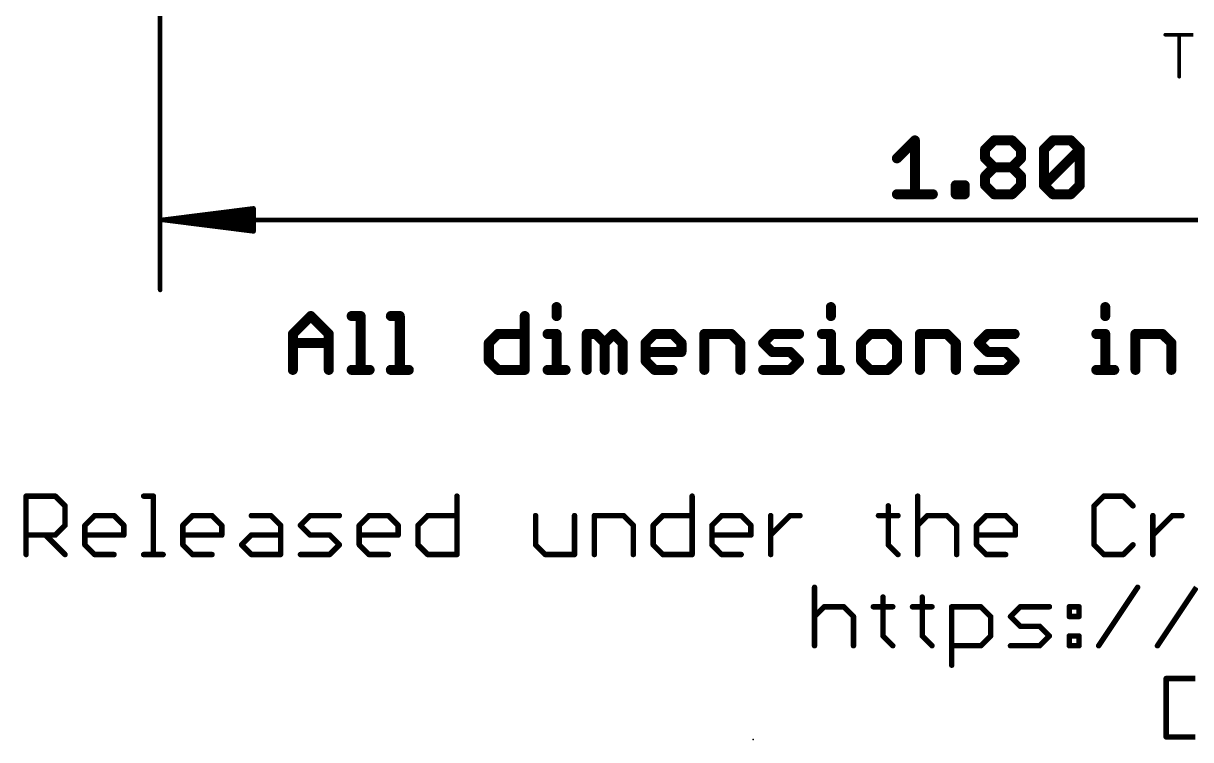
# Model space of a CAD drawing. Extents: x -8 to 103, y -21 to 29.
# Drawn here: x -3.81 to 28.7, y -20.32 to -0.37 of the extents above; entities that cross this region are included whole.
import ezdxf

# ---------------------------------------------------------------- set-up
doc = ezdxf.new("R2010")
doc.units = 0
for name, color, linetype in [('23', 53, 'CONTINUOUS'), ('27', 253, 'CONTINUOUS'), ('47', 253, 'CONTINUOUS'), ('51', 53, 'CONTINUOUS')]:
    doc.layers.add(name, color=color, linetype=linetype)

msp = doc.modelspace()

# ---------------------------------------------------------------- linework, layer by layer
at = {"layer": '23'}
msp.add_point((16.51, -20.32), dxfattribs=at)
at = {"layer": '27', "const_width": 0.1016}
for points in [[(27.9908, -0.6848), (28.7704, -0.6848)], [(28.3806, -1.8542), (28.3806, -0.6848)]]:
    msp.add_lwpolyline(points, dxfattribs=at)
at = {"layer": '27', "const_width": 0.0508}
for points in [[(27.9908, -0.6594, 1), (27.9908, -0.7102)], [(28.406, -0.6848, 1), (28.3552, -0.6848)], [(28.3552, -1.8542, 1), (28.406, -1.8542)]]:
    msp.add_lwpolyline(points, format="xyb", dxfattribs=at)
at = {"layer": '47'}
for points, const_width in [([(0, 0), (0, -7.792)], 0.13), ([(20.5183, -4.1279), (21.0183, -3.6279)], 0.2794), ([(21.0183, -3.6279), (21.0183, -5.1278)], 0.2794), ([(22.974, -3.8779), (23.224, -3.6279)], 0.2794), ([(23.224, -3.6279), (23.724, -3.6279)], 0.2794), ([(23.724, -3.6279), (23.974, -3.8779)], 0.2794), ([(24.6112, -3.8779), (24.8612, -3.6279)], 0.2794), ([(24.8612, -3.6279), (25.3611, -3.6279)], 0.2794), ([(25.3611, -3.6279), (25.6111, -3.8779)], 0.2794), ([(22.974, -4.1279), (22.974, -3.8779)], 0.2794), ([(23.974, -3.8779), (23.974, -4.1279)], 0.2794), ([(24.6112, -4.8778), (24.6112, -3.8779)], 0.2794), ([(24.6112, -4.8778), (25.6111, -3.8779)], 0.2794), ([(25.6111, -3.8779), (25.6111, -4.8778)], 0.2794), ([(23.224, -4.3779), (22.974, -4.1279)], 0.2794), ([(23.974, -4.1279), (23.724, -4.3779)], 0.2794), ([(22.974, -4.6278), (23.224, -4.3779)], 0.2794), ([(22.974, -4.8778), (22.974, -4.6278)], 0.2794), ([(23.224, -4.3779), (23.724, -4.3779)], 0.2794), ([(23.724, -4.3779), (23.974, -4.6278)], 0.2794), ([(23.974, -4.6278), (23.974, -4.8778)], 0.2794), ([(22.1555, -5.1278), (22.1555, -4.8778)], 0.2794), ([(22.1555, -4.8778), (22.4054, -4.8778)], 0.2794), ([(22.4054, -4.8778), (22.4054, -5.1278)], 0.2794), ([(23.224, -5.1278), (22.974, -4.8778)], 0.2794), ([(23.974, -4.8778), (23.724, -5.1278)], 0.2794), ([(24.8612, -5.1278), (24.6112, -4.8778)], 0.2794), ([(25.6111, -4.8778), (25.3611, -5.1278)], 0.2794), ([(20.5183, -5.1278), (21.5182, -5.1278)], 0.2794), ([(22.4054, -5.1278), (22.1555, -5.1278)], 0.2794), ([(23.724, -5.1278), (23.224, -5.1278)], 0.2794), ([(25.3611, -5.1278), (24.8612, -5.1278)], 0.2794), ([(0.065, -5.842), (2.6, -5.5228)], 0.13), ([(0.065, -5.842), (2.6, -5.582)], 0.13), ([(2.6, -5.5228), (2.6, -6.1612)], 0.13), ([(0.065, -5.842), (2.6, -5.712)], 0.13), ([(0.065, -5.842), (45.655, -5.842)], 0.13), ([(2.6, -6.1612), (0.065, -5.842)], 0.13), ([(2.6, -5.972), (0.065, -5.842)], 0.13), ([(2.6, -6.102), (0.065, -5.842)], 0.13), ([(3.6957, -9.0204), (4.1957, -8.5204)], 0.2794), ([(4.1957, -8.5204), (4.6956, -9.0204)], 0.2794), ([(5.3329, -8.5204), (5.5828, -8.5204)], 0.2794), ([(5.5828, -8.5204), (5.5828, -10.0203)], 0.2794), ([(6.4243, -8.5204), (6.6743, -8.5204)], 0.2794), ([(6.6743, -8.5204), (6.6743, -10.0203)], 0.2794), ([(10.1528, -8.5204), (10.1528, -10.0203)], 0.2794), ([(11.04, -8.2704), (11.04, -8.5204)], 0.2794), ([(18.6801, -8.2704), (18.6801, -8.5204)], 0.2794), ([(26.3201, -8.2704), (26.3201, -8.5204)], 0.2794), ([(3.6957, -10.0203), (3.6957, -9.0204)], 0.2794), ([(4.6956, -9.0204), (4.6956, -10.0203)], 0.2794), ([(9.1529, -9.2704), (9.4029, -9.0204)], 0.2794), ([(9.4029, -9.0204), (10.1528, -9.0204)], 0.2794), ([(10.79, -9.0204), (11.04, -9.0204)], 0.2794), ([(11.04, -9.0204), (11.04, -10.0203)], 0.2794), ([(11.8815, -10.0203), (11.8815, -9.0204)], 0.2794), ([(11.8815, -9.0204), (12.1315, -9.0204)], 0.2794), ([(12.1315, -9.0204), (12.3814, -9.2704)], 0.2794), ([(12.3814, -9.2704), (12.6314, -9.0204)], 0.2794), ([(12.6314, -9.0204), (12.8814, -9.2704)], 0.2794), ([(13.5186, -9.2704), (13.7686, -9.0204)], 0.2794), ([(13.7686, -9.0204), (14.2686, -9.0204)], 0.2794), ([(14.2686, -9.0204), (14.5186, -9.2704)], 0.2794), ([(15.1558, -10.0203), (15.1558, -9.0204)], 0.2794), ([(15.1558, -9.0204), (15.9057, -9.0204)], 0.2794), ([(15.9057, -9.0204), (16.1557, -9.2704)], 0.2794), ([(16.793, -9.2704), (17.0429, -9.0204)], 0.2794), ([(17.0429, -9.0204), (17.7929, -9.0204)], 0.2794), ([(18.4301, -9.0204), (18.6801, -9.0204)], 0.2794), ([(18.6801, -9.0204), (18.6801, -10.0203)], 0.2794), ([(19.7715, -9.0204), (19.5215, -9.2704)], 0.2794), ([(20.2715, -9.0204), (19.7715, -9.0204)], 0.2794), ([(20.5215, -9.2704), (20.2715, -9.0204)], 0.2794), ([(21.1587, -10.0203), (21.1587, -9.0204)], 0.2794), ([(21.1587, -9.0204), (21.9086, -9.0204)], 0.2794), ([(21.9086, -9.0204), (22.1586, -9.2704)], 0.2794), ([(22.7959, -9.2704), (23.0458, -9.0204)], 0.2794), ([(23.0458, -9.0204), (23.7958, -9.0204)], 0.2794), ([(26.0702, -9.0204), (26.3201, -9.0204)], 0.2794), ([(26.3201, -9.0204), (26.3201, -10.0203)], 0.2794), ([(27.1616, -10.0203), (27.1616, -9.0204)], 0.2794), ([(27.1616, -9.0204), (27.9115, -9.0204)], 0.2794), ([(27.9115, -9.0204), (28.1615, -9.2704)], 0.2794), ([(3.6957, -9.2704), (4.6956, -9.2704)], 0.2794), ([(9.1529, -9.7703), (9.1529, -9.2704)], 0.2794), ([(12.3814, -9.2704), (12.3814, -10.0203)], 0.2794), ([(12.8814, -9.2704), (12.8814, -10.0203)], 0.2794), ([(13.5186, -9.7703), (13.5186, -9.2704)], 0.2794), ([(14.5186, -9.5203), (13.5186, -9.5203)], 0.2794), ([(14.5186, -9.2704), (14.5186, -9.5203)], 0.2794), ([(16.1557, -9.2704), (16.1557, -10.0203)], 0.2794), ([(17.0429, -9.5203), (16.793, -9.2704)], 0.2794), ([(17.5429, -9.5203), (17.0429, -9.5203)], 0.2794), ([(17.7929, -9.7703), (17.5429, -9.5203)], 0.2794), ([(19.5215, -9.2704), (19.5215, -9.7703)], 0.2794), ([(20.5215, -9.7703), (20.5215, -9.2704)], 0.2794), ([(22.1586, -9.2704), (22.1586, -10.0203)], 0.2794), ([(23.0458, -9.5203), (22.7959, -9.2704)], 0.2794), ([(23.5458, -9.5203), (23.0458, -9.5203)], 0.2794), ([(23.7958, -9.7703), (23.5458, -9.5203)], 0.2794), ([(28.1615, -9.2704), (28.1615, -10.0203)], 0.2794), ([(9.4029, -10.0203), (9.1529, -9.7703)], 0.2794), ([(13.7686, -10.0203), (13.5186, -9.7703)], 0.2794), ([(17.5429, -10.0203), (17.7929, -9.7703)], 0.2794), ([(19.5215, -9.7703), (19.7715, -10.0203)], 0.2794), ([(20.2715, -10.0203), (20.5215, -9.7703)], 0.2794), ([(23.5458, -10.0203), (23.7958, -9.7703)], 0.2794), ([(5.3329, -10.0203), (5.8328, -10.0203)], 0.2794), ([(6.4243, -10.0203), (6.9243, -10.0203)], 0.2794), ([(10.1528, -10.0203), (9.4029, -10.0203)], 0.2794), ([(10.79, -10.0203), (11.29, -10.0203)], 0.2794), ([(14.2686, -10.0203), (13.7686, -10.0203)], 0.2794), ([(16.793, -10.0203), (17.5429, -10.0203)], 0.2794), ([(18.4301, -10.0203), (18.9301, -10.0203)], 0.2794), ([(19.7715, -10.0203), (20.2715, -10.0203)], 0.2794), ([(22.7959, -10.0203), (23.5458, -10.0203)], 0.2794), ([(26.0702, -10.0203), (26.5701, -10.0203)], 0.2794)]:
    msp.add_lwpolyline(points, dxfattribs=dict(at, const_width=const_width))
for points, const_width in [([(21.0881, -3.6279, 1), (20.9484, -3.6279)], 0.1397), ([(21.0677, -3.6773, 1), (20.9689, -3.5785)], 0.1397), ([(23.224, -3.5581, 1), (23.224, -3.6978)], 0.1397), ([(23.2734, -3.6773, 1), (23.1746, -3.5785)], 0.1397), ([(23.7734, -3.5785, 1), (23.6746, -3.6773)], 0.1397), ([(23.724, -3.6978, 1), (23.724, -3.5581)], 0.1397), ([(24.8612, -3.5581, 1), (24.8612, -3.6978)], 0.1397), ([(24.9106, -3.6773, 1), (24.8118, -3.5785)], 0.1397), ([(25.4105, -3.5785, 1), (25.3117, -3.6773)], 0.1397), ([(25.3611, -3.6978, 1), (25.3611, -3.5581)], 0.1397), ([(23.0439, -3.8779, 1), (22.9042, -3.8779)], 0.1397), ([(22.9247, -3.8285, 1), (23.0234, -3.9273)], 0.1397), ([(24.0438, -3.8779, 1), (23.9041, -3.8779)], 0.1397), ([(23.9246, -3.9273, 1), (24.0234, -3.8285)], 0.1397), ([(24.5618, -3.8285, 1), (24.6606, -3.9273)], 0.1397), ([(24.681, -3.8779, 1), (24.5414, -3.8779)], 0.1397), ([(25.681, -3.8779, 1), (25.5413, -3.8779)], 0.1397), ([(25.6605, -3.9273, 1), (25.5617, -3.8285)], 0.1397), ([(25.5617, -3.9273, 1), (25.6605, -3.8285)], 0.1397), ([(20.4689, -4.0785, 1), (20.5677, -4.1773)], 0.1397), ([(22.9042, -4.1279, 1), (23.0439, -4.1279)], 0.1397), ([(23.0234, -4.0785, 1), (22.9247, -4.1773)], 0.1397), ([(23.9041, -4.1279, 1), (24.0438, -4.1279)], 0.1397), ([(24.0234, -4.1773, 1), (23.9246, -4.0785)], 0.1397), ([(23.0439, -4.6278, 1), (22.9042, -4.6278)], 0.1397), ([(22.9247, -4.5784, 1), (23.0234, -4.6772)], 0.1397), ([(23.224, -4.308, 1), (23.224, -4.4477)], 0.1397), ([(23.2734, -4.4273, 1), (23.1746, -4.3285)], 0.1397), ([(23.1746, -4.4273, 1), (23.2734, -4.3285)], 0.1397), ([(23.7734, -4.3285, 1), (23.6746, -4.4273)], 0.1397), ([(23.6746, -4.3285, 1), (23.7734, -4.4273)], 0.1397), ([(23.724, -4.4477, 1), (23.724, -4.308)], 0.1397), ([(24.0438, -4.6278, 1), (23.9041, -4.6278)], 0.1397), ([(23.9246, -4.6772, 1), (24.0234, -4.5784)], 0.1397), ([(22.2253, -4.8778, 1), (22.0856, -4.8778)], 0.1397), ([(22.1555, -4.808, 1), (22.1555, -4.9477)], 0.1397), ([(22.4753, -4.8778, 1), (22.3356, -4.8778)], 0.1397), ([(22.4054, -4.9477, 1), (22.4054, -4.808)], 0.1397), ([(22.9042, -4.8778, 1), (23.0439, -4.8778)], 0.1397), ([(23.0234, -4.8284, 1), (22.9247, -4.9272)], 0.1397), ([(23.9041, -4.8778, 1), (24.0438, -4.8778)], 0.1397), ([(24.0234, -4.9272, 1), (23.9246, -4.8284)], 0.1397), ([(24.6606, -4.8284, 1), (24.5618, -4.9272)], 0.1397), ([(24.5618, -4.8284, 1), (24.6606, -4.9272)], 0.1397), ([(24.5414, -4.8778, 1), (24.681, -4.8778)], 0.1397), ([(25.5413, -4.8778, 1), (25.681, -4.8778)], 0.1397), ([(25.6605, -4.9272, 1), (25.5617, -4.8284)], 0.1397), ([(20.5183, -5.058, 1), (20.5183, -5.1977)], 0.1397), ([(20.9484, -5.1278, 1), (21.0881, -5.1278)], 0.1397), ([(21.5182, -5.1977, 1), (21.5182, -5.058)], 0.1397), ([(22.1555, -5.058, 1), (22.1555, -5.1977)], 0.1397), ([(22.0856, -5.1278, 1), (22.2253, -5.1278)], 0.1397), ([(22.3356, -5.1278, 1), (22.4753, -5.1278)], 0.1397), ([(22.4054, -5.1977, 1), (22.4054, -5.058)], 0.1397), ([(23.224, -5.058, 1), (23.224, -5.1977)], 0.1397), ([(23.1746, -5.1772, 1), (23.2734, -5.0784)], 0.1397), ([(23.6746, -5.0784, 1), (23.7734, -5.1772)], 0.1397), ([(23.724, -5.1977, 1), (23.724, -5.058)], 0.1397), ([(24.8612, -5.058, 1), (24.8612, -5.1977)], 0.1397), ([(24.8118, -5.1772, 1), (24.9106, -5.0784)], 0.1397), ([(25.3117, -5.0784, 1), (25.4105, -5.1772)], 0.1397), ([(25.3611, -5.1977, 1), (25.3611, -5.058)], 0.1397), ([(2.6325, -5.5228, 1), (2.5675, -5.5228)], 0.065), ([(2.6041, -5.555, 1), (2.5959, -5.4905)], 0.065), ([(2.6033, -5.6143, 1), (2.5967, -5.5497)], 0.065), ([(0.065, -5.8095, 1), (0.065, -5.8745)], 0.065), ([(0.0691, -5.8098, 1), (0.0609, -5.8742)], 0.065), ([(0.0633, -5.8095, 1), (0.0667, -5.8745)], 0.065), ([(0.0667, -5.8095, 1), (0.0633, -5.8745)], 0.065), ([(0.0683, -5.8097, 1), (0.0617, -5.8743)], 0.065), ([(0.0617, -5.8097, 1), (0.0683, -5.8743)], 0.065), ([(0.0609, -5.8098, 1), (0.0691, -5.8742)], 0.065), ([(2.6017, -5.7445, 1), (2.5983, -5.6795)], 0.065), ([(2.5675, -6.1612, 1), (2.6325, -6.1612)], 0.065), ([(2.5959, -6.1935, 1), (2.6041, -6.129)], 0.065), ([(2.5967, -6.1343, 1), (2.6033, -6.0697)], 0.065), ([(2.5983, -6.0045, 1), (2.6017, -5.9395)], 0.065), ([(-0.0325, -7.792, 1), (0.0325, -7.792)], 0.065), ([(4.2451, -8.471, 1), (4.1463, -8.5698)], 0.1397), ([(4.2451, -8.5698, 1), (4.1463, -8.471)], 0.1397), ([(5.3329, -8.4506, 1), (5.3329, -8.5903)], 0.1397), ([(5.6527, -8.5204, 1), (5.513, -8.5204)], 0.1397), ([(5.5828, -8.5903, 1), (5.5828, -8.4506)], 0.1397), ([(6.4243, -8.4506, 1), (6.4243, -8.5903)], 0.1397), ([(6.7441, -8.5204, 1), (6.6044, -8.5204)], 0.1397), ([(6.6743, -8.5903, 1), (6.6743, -8.4506)], 0.1397), ([(10.2227, -8.5204, 1), (10.083, -8.5204)], 0.1397), ([(11.1099, -8.2704, 1), (10.9702, -8.2704)], 0.1397), ([(10.9702, -8.5204, 1), (11.1099, -8.5204)], 0.1397), ([(18.7499, -8.2704, 1), (18.6102, -8.2704)], 0.1397), ([(18.6102, -8.5204, 1), (18.7499, -8.5204)], 0.1397), ([(26.39, -8.2704, 1), (26.2503, -8.2704)], 0.1397), ([(26.2503, -8.5204, 1), (26.39, -8.5204)], 0.1397), ([(3.7656, -9.0204, 1), (3.6258, -9.0204)], 0.1397), ([(3.6463, -8.971, 1), (3.7451, -9.0698)], 0.1397), ([(4.7655, -9.0204, 1), (4.6258, -9.0204)], 0.1397), ([(4.6462, -9.0698, 1), (4.745, -8.971)], 0.1397), ([(9.4029, -8.9505, 1), (9.4029, -9.0902)], 0.1397), ([(9.4523, -9.0698, 1), (9.3535, -8.971)], 0.1397), ([(10.1528, -9.0902, 1), (10.1528, -8.9505)], 0.1397), ([(10.79, -8.9505, 1), (10.79, -9.0902)], 0.1397), ([(11.1099, -9.0204, 1), (10.9702, -9.0204)], 0.1397), ([(11.04, -9.0902, 1), (11.04, -8.9505)], 0.1397), ([(11.9513, -9.0204, 1), (11.8116, -9.0204)], 0.1397), ([(11.8815, -8.9505, 1), (11.8815, -9.0902)], 0.1397), ([(12.1809, -8.971, 1), (12.0821, -9.0698)], 0.1397), ([(12.1315, -9.0902, 1), (12.1315, -8.9505)], 0.1397), ([(12.6808, -8.971, 1), (12.582, -9.0698)], 0.1397), ([(12.6808, -9.0698, 1), (12.582, -8.971)], 0.1397), ([(13.7686, -8.9505, 1), (13.7686, -9.0902)], 0.1397), ([(13.818, -9.0698, 1), (13.7192, -8.971)], 0.1397), ([(14.318, -8.971, 1), (14.2192, -9.0698)], 0.1397), ([(14.2686, -9.0902, 1), (14.2686, -8.9505)], 0.1397), ([(15.2256, -9.0204, 1), (15.0859, -9.0204)], 0.1397), ([(15.1558, -8.9505, 1), (15.1558, -9.0902)], 0.1397), ([(15.9551, -8.971, 1), (15.8563, -9.0698)], 0.1397), ([(15.9057, -9.0902, 1), (15.9057, -8.9505)], 0.1397), ([(17.0429, -8.9505, 1), (17.0429, -9.0902)], 0.1397), ([(17.0923, -9.0698, 1), (16.9935, -8.971)], 0.1397), ([(17.7929, -9.0902, 1), (17.7929, -8.9505)], 0.1397), ([(18.4301, -8.9505, 1), (18.4301, -9.0902)], 0.1397), ([(18.7499, -9.0204, 1), (18.6102, -9.0204)], 0.1397), ([(18.6801, -9.0902, 1), (18.6801, -8.9505)], 0.1397), ([(19.7715, -8.9505, 1), (19.7715, -9.0902)], 0.1397), ([(19.8209, -9.0698, 1), (19.7221, -8.971)], 0.1397), ([(20.3209, -8.971, 1), (20.2221, -9.0698)], 0.1397), ([(20.2715, -9.0902, 1), (20.2715, -8.9505)], 0.1397), ([(21.1587, -8.9505, 1), (21.1587, -9.0902)], 0.1397), ([(21.2285, -9.0204, 1), (21.0889, -9.0204)], 0.1397), ([(21.958, -8.971, 1), (21.8592, -9.0698)], 0.1397), ([(21.9086, -9.0902, 1), (21.9086, -8.9505)], 0.1397), ([(23.0458, -8.9505, 1), (23.0458, -9.0902)], 0.1397), ([(23.0952, -9.0698, 1), (22.9964, -8.971)], 0.1397), ([(23.7958, -9.0902, 1), (23.7958, -8.9505)], 0.1397), ([(26.0702, -8.9505, 1), (26.0702, -9.0902)], 0.1397), ([(26.39, -9.0204, 1), (26.2503, -9.0204)], 0.1397), ([(26.3201, -9.0902, 1), (26.3201, -8.9505)], 0.1397), ([(27.1616, -8.9505, 1), (27.1616, -9.0902)], 0.1397), ([(27.2315, -9.0204, 1), (27.0918, -9.0204)], 0.1397), ([(27.9609, -8.971, 1), (27.8622, -9.0698)], 0.1397), ([(27.9115, -9.0902, 1), (27.9115, -8.9505)], 0.1397), ([(3.6957, -9.2005, 1), (3.6957, -9.3402)], 0.1397), ([(4.6956, -9.3402, 1), (4.6956, -9.2005)], 0.1397), ([(9.2227, -9.2704, 1), (9.083, -9.2704)], 0.1397), ([(9.1035, -9.221, 1), (9.2023, -9.3198)], 0.1397), ([(12.332, -9.221, 1), (12.4308, -9.3198)], 0.1397), ([(12.4513, -9.2704, 1), (12.3116, -9.2704)], 0.1397), ([(12.332, -9.3198, 1), (12.4308, -9.221)], 0.1397), ([(12.9513, -9.2704, 1), (12.8116, -9.2704)], 0.1397), ([(12.832, -9.3198, 1), (12.9308, -9.221)], 0.1397), ([(13.4692, -9.221, 1), (13.568, -9.3198)], 0.1397), ([(13.5186, -9.4505, 1), (13.5186, -9.5902)], 0.1397), ([(13.5885, -9.2704, 1), (13.4488, -9.2704)], 0.1397), ([(14.5884, -9.2704, 1), (14.4487, -9.2704)], 0.1397), ([(14.4692, -9.3198, 1), (14.5679, -9.221)], 0.1397), ([(14.5186, -9.5902, 1), (14.5186, -9.4505)], 0.1397), ([(16.2256, -9.2704, 1), (16.0859, -9.2704)], 0.1397), ([(16.1063, -9.3198, 1), (16.2051, -9.221)], 0.1397), ([(16.8423, -9.221, 1), (16.7436, -9.3198)], 0.1397), ([(16.7436, -9.221, 1), (16.8423, -9.3198)], 0.1397), ([(17.0429, -9.4505, 1), (17.0429, -9.5902)], 0.1397), ([(16.9935, -9.5697, 1), (17.0923, -9.4709)], 0.1397), ([(17.5923, -9.4709, 1), (17.4935, -9.5697)], 0.1397), ([(17.5429, -9.5902, 1), (17.5429, -9.4505)], 0.1397), ([(19.5914, -9.2704, 1), (19.4517, -9.2704)], 0.1397), ([(19.4722, -9.221, 1), (19.5709, -9.3198)], 0.1397), ([(20.5913, -9.2704, 1), (20.4516, -9.2704)], 0.1397), ([(20.4721, -9.3198, 1), (20.5709, -9.221)], 0.1397), ([(22.2285, -9.2704, 1), (22.0888, -9.2704)], 0.1397), ([(22.1092, -9.3198, 1), (22.208, -9.221)], 0.1397), ([(22.8452, -9.221, 1), (22.7465, -9.3198)], 0.1397), ([(22.7465, -9.221, 1), (22.8452, -9.3198)], 0.1397), ([(23.0458, -9.4505, 1), (23.0458, -9.5902)], 0.1397), ([(22.9964, -9.5697, 1), (23.0952, -9.4709)], 0.1397), ([(23.5952, -9.4709, 1), (23.4964, -9.5697)], 0.1397), ([(23.5458, -9.5902, 1), (23.5458, -9.4505)], 0.1397), ([(28.2314, -9.2704, 1), (28.0917, -9.2704)], 0.1397), ([(28.1121, -9.3198, 1), (28.2109, -9.221)], 0.1397), ([(9.2023, -9.7209, 1), (9.1035, -9.8197)], 0.1397), ([(9.083, -9.7703, 1), (9.2227, -9.7703)], 0.1397), ([(13.568, -9.7209, 1), (13.4692, -9.8197)], 0.1397), ([(13.4488, -9.7703, 1), (13.5885, -9.7703)], 0.1397), ([(14.4487, -9.5203, 1), (14.5884, -9.5203)], 0.1397), ([(17.8423, -9.8197, 1), (17.7435, -9.7209)], 0.1397), ([(17.7435, -9.8197, 1), (17.8423, -9.7209)], 0.1397), ([(19.4517, -9.7703, 1), (19.5914, -9.7703)], 0.1397), ([(19.5709, -9.7209, 1), (19.4722, -9.8197)], 0.1397), ([(20.4516, -9.7703, 1), (20.5913, -9.7703)], 0.1397), ([(20.5709, -9.8197, 1), (20.4721, -9.7209)], 0.1397), ([(23.8452, -9.8197, 1), (23.7464, -9.7209)], 0.1397), ([(23.7464, -9.8197, 1), (23.8452, -9.7209)], 0.1397), ([(3.6258, -10.0203, 1), (3.7656, -10.0203)], 0.1397), ([(4.6258, -10.0203, 1), (4.7655, -10.0203)], 0.1397), ([(5.3329, -9.9505, 1), (5.3329, -10.0902)], 0.1397), ([(5.513, -10.0203, 1), (5.6527, -10.0203)], 0.1397), ([(5.8328, -10.0902, 1), (5.8328, -9.9505)], 0.1397), ([(6.4243, -9.9505, 1), (6.4243, -10.0902)], 0.1397), ([(6.6044, -10.0203, 1), (6.7441, -10.0203)], 0.1397), ([(6.9243, -10.0902, 1), (6.9243, -9.9505)], 0.1397), ([(9.4029, -9.9505, 1), (9.4029, -10.0902)], 0.1397), ([(9.3535, -10.0697, 1), (9.4523, -9.9709)], 0.1397), ([(10.083, -10.0203, 1), (10.2227, -10.0203)], 0.1397), ([(10.1528, -10.0902, 1), (10.1528, -9.9505)], 0.1397), ([(10.79, -9.9505, 1), (10.79, -10.0902)], 0.1397), ([(10.9702, -10.0203, 1), (11.1099, -10.0203)], 0.1397), ([(11.29, -10.0902, 1), (11.29, -9.9505)], 0.1397), ([(11.8116, -10.0203, 1), (11.9513, -10.0203)], 0.1397), ([(12.3116, -10.0203, 1), (12.4513, -10.0203)], 0.1397), ([(12.8116, -10.0203, 1), (12.9513, -10.0203)], 0.1397), ([(13.7686, -9.9505, 1), (13.7686, -10.0902)], 0.1397), ([(13.7192, -10.0697, 1), (13.818, -9.9709)], 0.1397), ([(14.2686, -10.0902, 1), (14.2686, -9.9505)], 0.1397), ([(15.0859, -10.0203, 1), (15.2256, -10.0203)], 0.1397), ([(16.0859, -10.0203, 1), (16.2256, -10.0203)], 0.1397), ([(16.793, -9.9505, 1), (16.793, -10.0902)], 0.1397), ([(17.4935, -9.9709, 1), (17.5923, -10.0697)], 0.1397), ([(17.5429, -10.0902, 1), (17.5429, -9.9505)], 0.1397), ([(18.4301, -9.9505, 1), (18.4301, -10.0902)], 0.1397), ([(18.6102, -10.0203, 1), (18.7499, -10.0203)], 0.1397), ([(18.9301, -10.0902, 1), (18.9301, -9.9505)], 0.1397), ([(19.7715, -9.9505, 1), (19.7715, -10.0902)], 0.1397), ([(19.7221, -10.0697, 1), (19.8209, -9.9709)], 0.1397), ([(20.2221, -9.9709, 1), (20.3209, -10.0697)], 0.1397), ([(20.2715, -10.0902, 1), (20.2715, -9.9505)], 0.1397), ([(21.0889, -10.0203, 1), (21.2285, -10.0203)], 0.1397), ([(22.0888, -10.0203, 1), (22.2285, -10.0203)], 0.1397), ([(22.7959, -9.9505, 1), (22.7959, -10.0902)], 0.1397), ([(23.4964, -9.9709, 1), (23.5952, -10.0697)], 0.1397), ([(23.5458, -10.0902, 1), (23.5458, -9.9505)], 0.1397), ([(26.0702, -9.9505, 1), (26.0702, -10.0902)], 0.1397), ([(26.2503, -10.0203, 1), (26.39, -10.0203)], 0.1397), ([(26.5701, -10.0902, 1), (26.5701, -9.9505)], 0.1397), ([(27.0918, -10.0203, 1), (27.2315, -10.0203)], 0.1397), ([(28.0917, -10.0203, 1), (28.2314, -10.0203)], 0.1397)]:
    msp.add_lwpolyline(points, format="xyb", dxfattribs=dict(at, const_width=const_width))
at = {"layer": '51', "const_width": 0.1524}
for points in [[(-3.7338, -15.1638), (-3.7338, -13.5368)], [(-3.7338, -13.5368), (-2.9203, -13.5368)], [(-2.9203, -13.5368), (-2.6491, -13.808)], [(-0.4595, -13.5368), (-0.1883, -13.5368)], [(-0.1883, -13.5368), (-0.1883, -15.1638)], [(8.2652, -13.5368), (8.2652, -15.1638)], [(14.8139, -13.5368), (14.8139, -15.1638)], [(21.0964, -13.5368), (21.0964, -15.1638)], [(26.279, -13.5368), (26.0079, -13.808)], [(26.8214, -13.5368), (26.279, -13.5368)], [(27.0925, -13.808), (26.8214, -13.5368)], [(-2.6491, -13.808), (-2.6491, -14.3503)], [(20.2761, -13.808), (20.2761, -14.8926)], [(26.0079, -13.808), (26.0079, -14.8926)], [(-2.6491, -14.3503), (-2.9203, -14.6215)], [(-2.0966, -14.3503), (-1.8255, -14.0791)], [(-2.0966, -14.8926), (-2.0966, -14.3503)], [(-1.8255, -14.0791), (-1.2832, -14.0791)], [(-1.2832, -14.0791), (-1.012, -14.3503)], [(-1.012, -14.3503), (-1.012, -14.6215)], [(0.632, -14.3503), (0.9031, -14.0791)], [(0.632, -14.8926), (0.632, -14.3503)], [(0.9031, -14.0791), (1.4454, -14.0791)], [(1.4454, -14.0791), (1.7166, -14.3503)], [(1.7166, -14.3503), (1.7166, -14.6215)], [(2.5403, -14.0791), (3.0826, -14.0791)], [(3.0826, -14.0791), (3.3538, -14.3503)], [(3.3538, -14.3503), (3.3538, -15.1638)], [(3.9063, -14.3503), (4.1774, -14.0791)], [(4.1774, -14.6215), (3.9063, -14.3503)], [(4.1774, -14.0791), (4.9909, -14.0791)], [(5.5434, -14.3503), (5.8146, -14.0791)], [(5.5434, -14.8926), (5.5434, -14.3503)], [(5.8146, -14.0791), (6.3569, -14.0791)], [(6.3569, -14.0791), (6.6281, -14.3503)], [(6.6281, -14.3503), (6.6281, -14.6215)], [(7.1806, -14.3503), (7.4517, -14.0791)], [(7.1806, -14.8926), (7.1806, -14.3503)], [(7.4517, -14.0791), (8.2652, -14.0791)], [(10.4549, -14.0791), (10.4549, -14.8926)], [(11.5395, -15.1638), (11.5395, -14.0791)], [(12.092, -15.1638), (12.092, -14.0791)], [(12.092, -14.0791), (12.9055, -14.0791)], [(12.9055, -14.0791), (13.1767, -14.3503)], [(13.1767, -14.3503), (13.1767, -15.1638)], [(13.7292, -14.3503), (14.0004, -14.0791)], [(13.7292, -14.8926), (13.7292, -14.3503)], [(14.0004, -14.0791), (14.8139, -14.0791)], [(15.3664, -14.3503), (15.6375, -14.0791)], [(15.3664, -14.8926), (15.3664, -14.3503)], [(15.6375, -14.0791), (16.1799, -14.0791)], [(16.1799, -14.0791), (16.451, -14.3503)], [(16.451, -14.3503), (16.451, -14.6215)], [(17.0035, -15.1638), (17.0035, -14.0791)], [(17.0035, -14.6215), (17.5458, -14.0791)], [(17.5458, -14.0791), (17.817, -14.0791)], [(20.005, -14.0791), (20.5473, -14.0791)], [(21.0964, -14.3503), (21.3676, -14.0791)], [(21.3676, -14.0791), (21.9099, -14.0791)], [(21.9099, -14.0791), (22.1811, -14.3503)], [(22.1811, -14.3503), (22.1811, -15.1638)], [(22.7336, -14.3503), (23.0047, -14.0791)], [(22.7336, -14.8926), (22.7336, -14.3503)], [(23.0047, -14.0791), (23.5471, -14.0791)], [(23.5471, -14.0791), (23.8182, -14.3503)], [(23.8182, -14.3503), (23.8182, -14.6215)], [(27.645, -15.1638), (27.645, -14.0791)], [(27.645, -14.6215), (28.1874, -14.0791)], [(28.1874, -14.0791), (28.4585, -14.0791)], [(-2.9203, -14.6215), (-3.7338, -14.6215)], [(-3.1915, -14.6215), (-2.6491, -15.1638)], [(-1.012, -14.6215), (-2.0966, -14.6215)], [(1.7166, -14.6215), (0.632, -14.6215)], [(2.2691, -14.8926), (2.5403, -14.6215)], [(2.5403, -14.6215), (3.3538, -14.6215)], [(4.7198, -14.6215), (4.1774, -14.6215)], [(4.9909, -14.8926), (4.7198, -14.6215)], [(6.6281, -14.6215), (5.5434, -14.6215)], [(16.451, -14.6215), (15.3664, -14.6215)], [(23.8182, -14.6215), (22.7336, -14.6215)], [(-1.8255, -15.1638), (-2.0966, -14.8926)], [(0.9031, -15.1638), (0.632, -14.8926)], [(2.5403, -15.1638), (2.2691, -14.8926)], [(4.7198, -15.1638), (4.9909, -14.8926)], [(5.8146, -15.1638), (5.5434, -14.8926)], [(7.4517, -15.1638), (7.1806, -14.8926)], [(10.4549, -14.8926), (10.7261, -15.1638)], [(14.0004, -15.1638), (13.7292, -14.8926)], [(15.6375, -15.1638), (15.3664, -14.8926)], [(20.2761, -14.8926), (20.5473, -15.1638)], [(23.0047, -15.1638), (22.7336, -14.8926)], [(26.0079, -14.8926), (26.279, -15.1638)], [(26.8214, -15.1638), (27.0925, -14.8926)], [(-1.2832, -15.1638), (-1.8255, -15.1638)], [(-0.4595, -15.1638), (0.0828, -15.1638)], [(1.4454, -15.1638), (0.9031, -15.1638)], [(3.3538, -15.1638), (2.5403, -15.1638)], [(3.9063, -15.1638), (4.7198, -15.1638)], [(6.3569, -15.1638), (5.8146, -15.1638)], [(8.2652, -15.1638), (7.4517, -15.1638)], [(10.7261, -15.1638), (11.5395, -15.1638)], [(14.8139, -15.1638), (14.0004, -15.1638)], [(16.1799, -15.1638), (15.6375, -15.1638)], [(23.5471, -15.1638), (23.0047, -15.1638)], [(26.279, -15.1638), (26.8214, -15.1638)], [(18.2234, -16.0768), (18.2234, -17.7038)], [(26.1363, -17.7038), (27.2209, -16.0768)], [(27.7734, -17.7038), (28.8581, -16.0768)], [(18.2234, -16.8903), (18.4945, -16.6191)], [(18.4945, -16.6191), (19.0369, -16.6191)], [(19.0369, -16.6191), (19.308, -16.8903)], [(19.8605, -16.6191), (20.4028, -16.6191)], [(20.1317, -16.348), (20.1317, -17.4326)], [(20.952, -16.6191), (21.4943, -16.6191)], [(21.2231, -16.348), (21.2231, -17.4326)], [(22.0434, -18.2461), (22.0434, -16.6191)], [(22.0434, -16.6191), (22.8569, -16.6191)], [(22.8569, -16.6191), (23.128, -16.8903)], [(23.6805, -16.8903), (23.9517, -16.6191)], [(23.9517, -16.6191), (24.7652, -16.6191)], [(25.3177, -16.6191), (25.5889, -16.6191)], [(25.3177, -16.8903), (25.3177, -16.6191)], [(25.5889, -16.6191), (25.5889, -16.8903)], [(19.308, -16.8903), (19.308, -17.7038)], [(23.128, -16.8903), (23.128, -17.4326)], [(23.9517, -17.1615), (23.6805, -16.8903)], [(25.5889, -16.8903), (25.3177, -16.8903)], [(24.494, -17.1615), (23.9517, -17.1615)], [(24.7652, -17.4326), (24.494, -17.1615)], [(20.1317, -17.4326), (20.4028, -17.7038)], [(21.2231, -17.4326), (21.4943, -17.7038)], [(23.128, -17.4326), (22.8569, -17.7038)], [(24.494, -17.7038), (24.7652, -17.4326)], [(25.3177, -17.4326), (25.5889, -17.4326)], [(25.3177, -17.7038), (25.3177, -17.4326)], [(25.5889, -17.4326), (25.5889, -17.7038)], [(22.8569, -17.7038), (22.0434, -17.7038)], [(23.6805, -17.7038), (24.494, -17.7038)], [(25.5889, -17.7038), (25.3177, -17.7038)], [(28.0162, -18.6168), (28.0162, -20.2438)], [(28.8297, -18.6168), (28.0162, -18.6168)], [(28.0162, -20.2438), (28.8297, -20.2438)]]:
    msp.add_lwpolyline(points, dxfattribs=at)
at = {"layer": '51', "const_width": 0.0762}
for points in [[(-3.6957, -13.5368, 1), (-3.7719, -13.5368)], [(-3.7338, -13.4987, 1), (-3.7338, -13.5749)], [(-2.8934, -13.5099, 1), (-2.9472, -13.5638)], [(-2.9203, -13.5749, 1), (-2.9203, -13.4987)], [(-0.4595, -13.4987, 1), (-0.4595, -13.5749)], [(-0.1502, -13.5368, 1), (-0.2264, -13.5368)], [(-0.1883, -13.5749, 1), (-0.1883, -13.4987)], [(8.3033, -13.5368, 1), (8.2271, -13.5368)], [(14.852, -13.5368, 1), (14.7758, -13.5368)], [(21.1345, -13.5368, 1), (21.0583, -13.5368)], [(26.279, -13.4987, 1), (26.279, -13.5749)], [(26.306, -13.5638, 1), (26.2521, -13.5099)], [(26.8483, -13.5099, 1), (26.7944, -13.5638)], [(26.8214, -13.5749, 1), (26.8214, -13.4987)], [(-2.611, -13.808, 1), (-2.6872, -13.808)], [(-2.6761, -13.8349, 1), (-2.6222, -13.781)], [(20.3142, -13.808, 1), (20.238, -13.808)], [(25.9809, -13.781, 1), (26.0348, -13.8349)], [(26.046, -13.808, 1), (25.9698, -13.808)], [(27.0656, -13.8349, 1), (27.1195, -13.781)], [(-2.6222, -14.3772, 1), (-2.6761, -14.3234)], [(-2.0585, -14.3503, 1), (-2.1347, -14.3503)], [(-2.1236, -14.3234, 1), (-2.0697, -14.3772)], [(-1.8255, -14.041, 1), (-1.8255, -14.1172)], [(-1.7985, -14.1061, 1), (-1.8524, -14.0522)], [(-1.2562, -14.0522, 1), (-1.3101, -14.1061)], [(-1.2832, -14.1172, 1), (-1.2832, -14.041)], [(-0.9739, -14.3503, 1), (-1.0501, -14.3503)], [(-1.0389, -14.3772, 1), (-0.985, -14.3234)], [(0.6701, -14.3503, 1), (0.5938, -14.3503)], [(0.605, -14.3234, 1), (0.6589, -14.3772)], [(0.9031, -14.041, 1), (0.9031, -14.1172)], [(0.9301, -14.1061, 1), (0.8762, -14.0522)], [(1.4724, -14.0522, 1), (1.4185, -14.1061)], [(1.4454, -14.1172, 1), (1.4454, -14.041)], [(1.7547, -14.3503, 1), (1.6785, -14.3503)], [(1.6897, -14.3772, 1), (1.7436, -14.3234)], [(2.5403, -14.041, 1), (2.5403, -14.1172)], [(3.1095, -14.0522, 1), (3.0557, -14.1061)], [(3.0826, -14.1172, 1), (3.0826, -14.041)], [(3.3919, -14.3503, 1), (3.3157, -14.3503)], [(3.3268, -14.3772, 1), (3.3807, -14.3234)], [(3.9332, -14.3234, 1), (3.8793, -14.3772)], [(3.8793, -14.3234, 1), (3.9332, -14.3772)], [(4.1774, -14.041, 1), (4.1774, -14.1172)], [(4.2044, -14.1061, 1), (4.1505, -14.0522)], [(4.9909, -14.1172, 1), (4.9909, -14.041)], [(5.5815, -14.3503, 1), (5.5053, -14.3503)], [(5.5165, -14.3234, 1), (5.5704, -14.3772)], [(5.8146, -14.041, 1), (5.8146, -14.1172)], [(5.8415, -14.1061, 1), (5.7876, -14.0522)], [(6.3839, -14.0522, 1), (6.33, -14.1061)], [(6.3569, -14.1172, 1), (6.3569, -14.041)], [(6.6662, -14.3503, 1), (6.59, -14.3503)], [(6.6011, -14.3772, 1), (6.655, -14.3234)], [(7.2187, -14.3503, 1), (7.1425, -14.3503)], [(7.1536, -14.3234, 1), (7.2075, -14.3772)], [(7.4517, -14.041, 1), (7.4517, -14.1172)], [(7.4787, -14.1061, 1), (7.4248, -14.0522)], [(8.2652, -14.1172, 1), (8.2652, -14.041)], [(10.493, -14.0791, 1), (10.4168, -14.0791)], [(11.5776, -14.0791, 1), (11.5014, -14.0791)], [(12.1301, -14.0791, 1), (12.0539, -14.0791)], [(12.092, -14.041, 1), (12.092, -14.1172)], [(12.9325, -14.0522, 1), (12.8786, -14.1061)], [(12.9055, -14.1172, 1), (12.9055, -14.041)], [(13.2148, -14.3503, 1), (13.1386, -14.3503)], [(13.1498, -14.3772, 1), (13.2036, -14.3234)], [(13.7673, -14.3503, 1), (13.6911, -14.3503)], [(13.7023, -14.3234, 1), (13.7561, -14.3772)], [(14.0004, -14.041, 1), (14.0004, -14.1172)], [(14.0273, -14.1061, 1), (13.9734, -14.0522)], [(14.8139, -14.1172, 1), (14.8139, -14.041)], [(15.4045, -14.3503, 1), (15.3283, -14.3503)], [(15.3394, -14.3234, 1), (15.3933, -14.3772)], [(15.6375, -14.041, 1), (15.6375, -14.1172)], [(15.6645, -14.1061, 1), (15.6106, -14.0522)], [(16.2068, -14.0522, 1), (16.1529, -14.1061)], [(16.1799, -14.1172, 1), (16.1799, -14.041)], [(16.4891, -14.3503, 1), (16.4129, -14.3503)], [(16.4241, -14.3772, 1), (16.478, -14.3234)], [(17.0416, -14.0791, 1), (16.9654, -14.0791)], [(17.5458, -14.041, 1), (17.5458, -14.1172)], [(17.5728, -14.1061, 1), (17.5189, -14.0522)], [(17.817, -14.1172, 1), (17.817, -14.041)], [(20.005, -14.041, 1), (20.005, -14.1172)], [(20.5473, -14.1172, 1), (20.5473, -14.041)], [(21.0695, -14.3234, 1), (21.1233, -14.3772)], [(21.3676, -14.041, 1), (21.3676, -14.1172)], [(21.3945, -14.1061, 1), (21.3406, -14.0522)], [(21.9368, -14.0522, 1), (21.883, -14.1061)], [(21.9099, -14.1172, 1), (21.9099, -14.041)], [(22.2192, -14.3503, 1), (22.143, -14.3503)], [(22.1541, -14.3772, 1), (22.208, -14.3234)], [(22.7717, -14.3503, 1), (22.6955, -14.3503)], [(22.7066, -14.3234, 1), (22.7605, -14.3772)], [(23.0047, -14.041, 1), (23.0047, -14.1172)], [(23.0317, -14.1061, 1), (22.9778, -14.0522)], [(23.574, -14.0522, 1), (23.5201, -14.1061)], [(23.5471, -14.1172, 1), (23.5471, -14.041)], [(23.8563, -14.3503, 1), (23.7801, -14.3503)], [(23.7913, -14.3772, 1), (23.8452, -14.3234)], [(27.6831, -14.0791, 1), (27.6069, -14.0791)], [(28.1874, -14.041, 1), (28.1874, -14.1172)], [(28.2143, -14.1061, 1), (28.1604, -14.0522)], [(28.4585, -14.1172, 1), (28.4585, -14.041)], [(-3.7338, -14.5834, 1), (-3.7338, -14.6596)], [(-3.1645, -14.5945, 1), (-3.2184, -14.6484)], [(-2.9472, -14.5945, 1), (-2.8934, -14.6484)], [(-2.9203, -14.6596, 1), (-2.9203, -14.5834)], [(-2.6872, -14.3503, 1), (-2.611, -14.3503)], [(-2.0966, -14.5834, 1), (-2.0966, -14.6596)], [(-1.0501, -14.6215, 1), (-0.9739, -14.6215)], [(-1.012, -14.6596, 1), (-1.012, -14.5834)], [(0.632, -14.5834, 1), (0.632, -14.6596)], [(1.6785, -14.6215, 1), (1.7547, -14.6215)], [(1.7166, -14.6596, 1), (1.7166, -14.5834)], [(2.5403, -14.5834, 1), (2.5403, -14.6596)], [(2.5672, -14.6484, 1), (2.5133, -14.5945)], [(3.3538, -14.6596, 1), (3.3538, -14.5834)], [(4.1774, -14.5834, 1), (4.1774, -14.6596)], [(4.1505, -14.6484, 1), (4.2044, -14.5945)], [(4.7467, -14.5945, 1), (4.6928, -14.6484)], [(4.7198, -14.6596, 1), (4.7198, -14.5834)], [(5.5434, -14.5834, 1), (5.5434, -14.6596)], [(6.59, -14.6215, 1), (6.6662, -14.6215)], [(6.6281, -14.6596, 1), (6.6281, -14.5834)], [(15.3664, -14.5834, 1), (15.3664, -14.6596)], [(16.4129, -14.6215, 1), (16.4891, -14.6215)], [(16.451, -14.6596, 1), (16.451, -14.5834)], [(16.9766, -14.5945, 1), (17.0305, -14.6484)], [(22.7336, -14.5834, 1), (22.7336, -14.6596)], [(23.7801, -14.6215, 1), (23.8563, -14.6215)], [(23.8182, -14.6596, 1), (23.8182, -14.5834)], [(27.6181, -14.5945, 1), (27.672, -14.6484)], [(-2.0697, -14.8657, 1), (-2.1236, -14.9196)], [(-2.1347, -14.8926, 1), (-2.0585, -14.8926)], [(0.6589, -14.8657, 1), (0.605, -14.9196)], [(0.5938, -14.8926, 1), (0.6701, -14.8926)], [(2.296, -14.8657, 1), (2.2422, -14.9196)], [(2.2422, -14.8657, 1), (2.296, -14.9196)], [(5.0179, -14.9196, 1), (4.964, -14.8657)], [(4.964, -14.9196, 1), (5.0179, -14.8657)], [(5.5704, -14.8657, 1), (5.5165, -14.9196)], [(5.5053, -14.8926, 1), (5.5815, -14.8926)], [(7.2075, -14.8657, 1), (7.1536, -14.9196)], [(7.1425, -14.8926, 1), (7.2187, -14.8926)], [(10.4818, -14.8657, 1), (10.4279, -14.9196)], [(10.4168, -14.8926, 1), (10.493, -14.8926)], [(13.7561, -14.8657, 1), (13.7023, -14.9196)], [(13.6911, -14.8926, 1), (13.7673, -14.8926)], [(15.3933, -14.8657, 1), (15.3394, -14.9196)], [(15.3283, -14.8926, 1), (15.4045, -14.8926)], [(20.3031, -14.8657, 1), (20.2492, -14.9196)], [(20.238, -14.8926, 1), (20.3142, -14.8926)], [(22.7605, -14.8657, 1), (22.7066, -14.9196)], [(22.6955, -14.8926, 1), (22.7717, -14.8926)], [(26.0348, -14.8657, 1), (25.9809, -14.9196)], [(25.9698, -14.8926, 1), (26.046, -14.8926)], [(27.1195, -14.9196, 1), (27.0656, -14.8657)], [(-3.7719, -15.1638, 1), (-3.6957, -15.1638)], [(-2.6761, -15.1907, 1), (-2.6222, -15.1369)], [(-1.8255, -15.1257, 1), (-1.8255, -15.2019)], [(-1.8524, -15.1907, 1), (-1.7985, -15.1369)], [(-1.2832, -15.2019, 1), (-1.2832, -15.1257)], [(-0.4595, -15.1257, 1), (-0.4595, -15.2019)], [(-0.2264, -15.1638, 1), (-0.1502, -15.1638)], [(0.0828, -15.2019, 1), (0.0828, -15.1257)], [(0.9031, -15.1257, 1), (0.9031, -15.2019)], [(0.8762, -15.1907, 1), (0.9301, -15.1369)], [(1.4454, -15.2019, 1), (1.4454, -15.1257)], [(2.5403, -15.1257, 1), (2.5403, -15.2019)], [(2.5133, -15.1907, 1), (2.5672, -15.1369)], [(3.3157, -15.1638, 1), (3.3919, -15.1638)], [(3.3538, -15.2019, 1), (3.3538, -15.1257)], [(3.9063, -15.1257, 1), (3.9063, -15.2019)], [(4.6928, -15.1369, 1), (4.7467, -15.1907)], [(4.7198, -15.2019, 1), (4.7198, -15.1257)], [(5.8146, -15.1257, 1), (5.8146, -15.2019)], [(5.7876, -15.1907, 1), (5.8415, -15.1369)], [(6.3569, -15.2019, 1), (6.3569, -15.1257)], [(7.4517, -15.1257, 1), (7.4517, -15.2019)], [(7.4248, -15.1907, 1), (7.4787, -15.1369)], [(8.2271, -15.1638, 1), (8.3033, -15.1638)], [(8.2652, -15.2019, 1), (8.2652, -15.1257)], [(10.7261, -15.1257, 1), (10.7261, -15.2019)], [(10.6991, -15.1907, 1), (10.753, -15.1369)], [(11.5014, -15.1638, 1), (11.5776, -15.1638)], [(11.5395, -15.2019, 1), (11.5395, -15.1257)], [(12.0539, -15.1638, 1), (12.1301, -15.1638)], [(13.1386, -15.1638, 1), (13.2148, -15.1638)], [(14.0004, -15.1257, 1), (14.0004, -15.2019)], [(13.9734, -15.1907, 1), (14.0273, -15.1369)], [(14.7758, -15.1638, 1), (14.852, -15.1638)], [(14.8139, -15.2019, 1), (14.8139, -15.1257)], [(15.6375, -15.1257, 1), (15.6375, -15.2019)], [(15.6106, -15.1907, 1), (15.6645, -15.1369)], [(16.1799, -15.2019, 1), (16.1799, -15.1257)], [(16.9654, -15.1638, 1), (17.0416, -15.1638)], [(20.5204, -15.1907, 1), (20.5742, -15.1369)], [(21.0583, -15.1638, 1), (21.1345, -15.1638)], [(22.143, -15.1638, 1), (22.2192, -15.1638)], [(23.0047, -15.1257, 1), (23.0047, -15.2019)], [(22.9778, -15.1907, 1), (23.0317, -15.1369)], [(23.5471, -15.2019, 1), (23.5471, -15.1257)], [(26.279, -15.1257, 1), (26.279, -15.2019)], [(26.2521, -15.1907, 1), (26.306, -15.1369)], [(26.7944, -15.1369, 1), (26.8483, -15.1907)], [(26.8214, -15.2019, 1), (26.8214, -15.1257)], [(27.6069, -15.1638, 1), (27.6831, -15.1638)], [(18.2615, -16.0768, 1), (18.1853, -16.0768)], [(27.2526, -16.0979, 1), (27.1892, -16.0557)], [(18.4945, -16.581, 1), (18.4945, -16.6572)], [(18.5215, -16.6461, 1), (18.4676, -16.5922)], [(19.0638, -16.5922, 1), (19.0099, -16.6461)], [(19.0369, -16.6572, 1), (19.0369, -16.581)], [(19.8605, -16.581, 1), (19.8605, -16.6572)], [(20.1698, -16.348, 1), (20.0936, -16.348)], [(20.4028, -16.6572, 1), (20.4028, -16.581)], [(20.952, -16.581, 1), (20.952, -16.6572)], [(21.2612, -16.348, 1), (21.185, -16.348)], [(21.4943, -16.6572, 1), (21.4943, -16.581)], [(22.0815, -16.6191, 1), (22.0053, -16.6191)], [(22.0434, -16.581, 1), (22.0434, -16.6572)], [(22.8838, -16.5922, 1), (22.8299, -16.6461)], [(22.8569, -16.6572, 1), (22.8569, -16.581)], [(23.9517, -16.581, 1), (23.9517, -16.6572)], [(23.9786, -16.6461, 1), (23.9248, -16.5922)], [(24.7652, -16.6572, 1), (24.7652, -16.581)], [(25.3177, -16.581, 1), (25.3177, -16.6572)], [(25.3558, -16.6191, 1), (25.2796, -16.6191)], [(25.627, -16.6191, 1), (25.5508, -16.6191)], [(25.5889, -16.6572, 1), (25.5889, -16.581)], [(18.1964, -16.8634, 1), (18.2503, -16.9172)], [(19.3461, -16.8903, 1), (19.2699, -16.8903)], [(19.2811, -16.9172, 1), (19.335, -16.8634)], [(23.1661, -16.8903, 1), (23.0899, -16.8903)], [(23.1011, -16.9172, 1), (23.155, -16.8634)], [(23.7075, -16.8634, 1), (23.6536, -16.9172)], [(23.6536, -16.8634, 1), (23.7075, -16.9172)], [(25.3177, -16.8522, 1), (25.3177, -16.9284)], [(25.2796, -16.8903, 1), (25.3558, -16.8903)], [(25.5508, -16.8903, 1), (25.627, -16.8903)], [(25.5889, -16.9284, 1), (25.5889, -16.8522)], [(23.9517, -17.1234, 1), (23.9517, -17.1996)], [(23.9248, -17.1884, 1), (23.9786, -17.1345)], [(24.521, -17.1345, 1), (24.4671, -17.1884)], [(24.494, -17.1996, 1), (24.494, -17.1234)], [(20.1586, -17.4057, 1), (20.1047, -17.4596)], [(20.0936, -17.4326, 1), (20.1698, -17.4326)], [(21.2501, -17.4057, 1), (21.1962, -17.4596)], [(21.185, -17.4326, 1), (21.2612, -17.4326)], [(23.0899, -17.4326, 1), (23.1661, -17.4326)], [(23.155, -17.4596, 1), (23.1011, -17.4057)], [(24.7921, -17.4596, 1), (24.7383, -17.4057)], [(24.7383, -17.4596, 1), (24.7921, -17.4057)], [(25.3177, -17.3945, 1), (25.3177, -17.4707)], [(25.3558, -17.4326, 1), (25.2796, -17.4326)], [(25.627, -17.4326, 1), (25.5508, -17.4326)], [(25.5889, -17.4707, 1), (25.5889, -17.3945)], [(18.1853, -17.7038, 1), (18.2615, -17.7038)], [(19.2699, -17.7038, 1), (19.3461, -17.7038)], [(20.3759, -17.7307, 1), (20.4298, -17.6769)], [(21.4673, -17.7307, 1), (21.5212, -17.6769)], [(22.0434, -17.6657, 1), (22.0434, -17.7419)], [(22.8299, -17.6769, 1), (22.8838, -17.7307)], [(22.8569, -17.7419, 1), (22.8569, -17.6657)], [(23.6805, -17.6657, 1), (23.6805, -17.7419)], [(24.4671, -17.6769, 1), (24.521, -17.7307)], [(24.494, -17.7419, 1), (24.494, -17.6657)], [(25.3177, -17.6657, 1), (25.3177, -17.7419)], [(25.2796, -17.7038, 1), (25.3558, -17.7038)], [(25.5508, -17.7038, 1), (25.627, -17.7038)], [(25.5889, -17.7419, 1), (25.5889, -17.6657)], [(26.1046, -17.6827, 1), (26.168, -17.7249)], [(27.7417, -17.6827, 1), (27.8051, -17.7249)], [(22.0053, -18.2461, 1), (22.0815, -18.2461)], [(28.0543, -18.6168, 1), (27.9781, -18.6168)], [(28.0162, -18.5787, 1), (28.0162, -18.6549)], [(28.0162, -20.2057, 1), (28.0162, -20.2819)], [(27.9781, -20.2438, 1), (28.0543, -20.2438)]]:
    msp.add_lwpolyline(points, format="xyb", dxfattribs=at)

doc.saveas('drawing.dxf')
